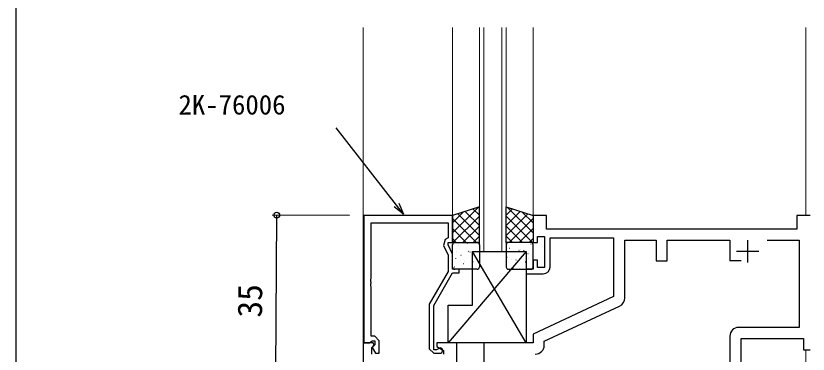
# Model space of a CAD drawing. Units: millimetres, scale not verified. Extents: x -437 to 438, y -681 to 678.
# Drawn here: x -436.7 to -259.6, y 395.8 to 471.5 of the extents above; entities that cross this region are included whole.
import ezdxf
from ezdxf.enums import TextEntityAlignment as Align

# ---------------------------------------------------------------- set-up
doc = ezdxf.new("R2010")
doc.units = ezdxf.units.MM
doc.header["$LTSCALE"] = 4
for name, color, linetype in [('0-2_YKK_11', 7, 'Continuous'), ('0-4_YKK_13', 4, 'Continuous'), ('0-6_YKK_D', 6, 'Continuous'), ('0-7_YKK_ZWAK', 7, 'Continuous')]:
    doc.layers.add(name, color=color, linetype=linetype)
doc.layers.add('0-3_YKK_12', color=2, linetype='Continuous', lineweight=18)
doc.styles.add('ＭＳ ゴシック', font='')
doc.styles.get('ＭＳ ゴシック').set_extended_font_data('MS Gothic')

msp = doc.modelspace()

# ---------------------------------------------------------------- linework, layer by layer
at = {"layer": '0-2_YKK_11'}
for p, q in [((-340.704, 421.437), (-341.11, 420.148)), ((-273.077, 416.3), (-273.077, 421.3)), ((-270.577, 418.8), (-275.577, 418.8)), ((-274.527, 416.7), (-277.077, 416.7)), ((-355.477, 398.799), (-356.477, 399.799)), ((-277.077, 399.8), (-277.077, 381.8)), ((-344.277, 396.999), (-343.277, 395.999)), ((-343.277, 395.999), (-341.877, 395.999))]:
    msp.add_line(p, q, dxfattribs=at)
for points in [[(-358.877, 426.799), (-358.877, 398.299), (-357.547, 398.299), (-357.247, 398.599), (-357.047, 398.799), (-356.477, 398.799), (-356.477, 397.873), (-357.051, 397.299), (-356.3, 395.999), (-355.477, 395.999), (-355.477, 398.799)], [(-342.376, 396.932), (-342.625, 396.799), (-343.277, 396.799), (-343.277, 406.724), (-339.077, 413.999), (-337.577, 413.999), (-337.577, 414.799), (-339.077, 414.799), (-339.077, 418.154), (-340.077, 420.299), (-340.077, 420.799), (-339.077, 420.799), (-339.077, 426.799), (-358.877, 426.799)], [(-356.477, 399.799), (-357.247, 399.799), (-357.247, 410.841), (-357.367, 411.024), (-357.367, 411.574), (-357.247, 411.757), (-357.247, 411.841), (-357.367, 412.024), (-357.367, 412.574), (-357.247, 412.757), (-357.247, 425.169), (-340.077, 425.169), (-340.077, 421.799), (-340.704, 421.437)], [(-259.077, 426.8), (-262.077, 426.8), (-262.077, 423.8), (-318.077, 423.8), (-318.077, 426.8), (-321.077, 426.8), (-321.077, 420.8), (-320.077, 420.8), (-320.077, 422.1), (-318.477, 422.1), (-318.477, 415.2), (-320.077, 415.2), (-320.077, 416.8), (-321.077, 416.8), (-321.077, 414.8), (-322.577, 414.8), (-322.577, 413.8), (-318.777, 413.8)], [(-317.277, 415.3), (-317.277, 421.8), (-303.077, 421.8), (-303.077, 408.694), (-321.077, 400.3), (-321.077, 398.3), (-332.077, 398.3), (-332.077, 389.8)], [(-341.11, 420.148), (-340.077, 417.933), (-340.077, 414.267), (-344.277, 406.992), (-344.277, 396.999)], [(-300.577, 408.375), (-300.577, 421.3), (-293.577, 421.3), (-293.577, 416.7), (-291.077, 416.7), (-291.077, 421.3), (-277.077, 421.3), (-277.077, 416.7)], [(-268.728, 421.3), (-261.577, 421.3), (-261.577, 401.8), (-275.077, 401.8)], [(-318.577, 397.8), (-318.577, 398.707), (-301.732, 406.562)], [(-263.985, 385.429), (-263.807, 385.155), (-263.807, 382.3), (-274.577, 382.3), (-274.577, 399.3), (-260.577, 399.3), (-260.577, 396.8), (-259.077, 396.8)], [(-357.147, 395.8), (-357.147, 397.206), (-356.567, 397.786), (-356.777, 398.3), (-359.077, 398.3), (-359.077, 391.8)], [(-338.077, 389.8), (-338.077, 398.3), (-342.577, 398.3), (-342.577, 397.5), (-341.077, 396.634), (-341.077, 395.8)]]:
    msp.add_lwpolyline(points, dxfattribs=at)
for centre, radius, start, end in [((-318.777, 415.3), 1.5, 270.00001, 359.99999), ((-302.577, 408.375), 2, 295, 0), ((-275.077, 399.8), 2, 90.00001, 179.99999), ((-341.877, 396.599), 0.6, 270.00003, 146.25104), ((-320.577, 397.8), 2, 270.00001, 359.99999)]:
    msp.add_arc(centre, radius, start, end, dxfattribs=at)
at = {"layer": '0-3_YKK_12'}
for p, q in [((-359.077, 468.855), (-359.077, 138.301)), ((-339.077, 468.855), (-339.077, 426.799)), ((-333.077, 418.8), (-333.077, 468.855)), ((-332.077, 468.855), (-332.077, 418.8)), ((-328.077, 418.8), (-328.077, 468.855)), ((-327.077, 468.855), (-327.077, 418.8)), ((-321.077, 468.855), (-321.077, 426.8)), ((-260.077, 426.8), (-260.077, 468.855)), ((-327.077, 418.8), (-333.077, 418.8)), ((-260.077, 392.797), (-260.077, 396.8))]:
    msp.add_line(p, q, dxfattribs=at)
at = {"layer": '0-4_YKK_13'}
for p, q in [((-333.077, 428.8), (-339.077, 426.8)), ((-333.297, 428.727), (-339.077, 422.947)), ((-333.077, 420.8), (-333.077, 428.8)), ((-327.081, 420.8), (-327.081, 428.8)), ((-327.081, 428.8), (-321.077, 426.8)), ((-326.855, 428.725), (-321.077, 422.947)), ((-336.665, 427.604), (-339.077, 425.192)), ((-337.892, 427.195), (-333.077, 422.38)), ((-336.209, 427.756), (-333.077, 424.625)), ((-334.525, 428.318), (-333.077, 426.87)), ((-325.63, 428.317), (-327.081, 426.866)), ((-323.946, 427.756), (-327.081, 424.621)), ((-322.262, 427.195), (-327.081, 422.376)), ((-323.488, 427.603), (-321.077, 425.192)), ((-339.077, 426.8), (-339.077, 420.8)), ((-339.077, 426.134), (-333.743, 420.8)), ((-333.077, 426.702), (-338.979, 420.8)), ((-327.081, 426.706), (-321.175, 420.8)), ((-321.077, 426.134), (-326.411, 420.8)), ((-321.077, 426.8), (-321.077, 420.8)), ((-339.077, 423.889), (-335.988, 420.8)), ((-333.077, 424.457), (-336.734, 420.8)), ((-327.081, 424.46), (-323.42, 420.8)), ((-321.077, 423.889), (-324.166, 420.8)), ((-339.077, 421.644), (-338.233, 420.8)), ((-333.077, 422.212), (-334.489, 420.8)), ((-327.081, 422.215), (-325.665, 420.8)), ((-321.077, 421.644), (-321.921, 420.8)), ((-339.077, 420.8), (-333.077, 420.8)), ((-339.077, 415.3), (-339.077, 420.3)), ((-338.577, 420.8), (-333.577, 420.8)), ((-337.839, 420.179), (-337.795, 420.155)), ((-336.447, 420.705), (-336.44, 420.698)), ((-335.763, 420.612), (-335.719, 420.588)), ((-333.077, 420.3), (-333.077, 415.3)), ((-321.077, 420.8), (-327.081, 420.8)), ((-327.081, 420.3), (-327.081, 415.3)), ((-321.577, 420.8), (-326.581, 420.8)), ((-321.542, 420.47), (-321.586, 420.446)), ((-321.077, 415.3), (-321.077, 420.3)), ((-322.577, 418.799), (-340.077, 398.3)), ((-338.266, 418.723), (-338.259, 418.715)), ((-335.548, 418.833), (-335.501, 418.745)), ((-335.171, 418.722), (-335.127, 418.698)), ((-322.577, 398.3), (-334.577, 418.799)), ((-334.505, 418.538), (-334.498, 418.53)), ((-333.095, 419.154), (-333.077, 419.145)), ((-326.286, 419.445), (-326.33, 419.421)), ((-324.21, 419.013), (-324.254, 418.989)), ((-323.89, 419.168), (-323.897, 419.161)), ((-323.144, 418.962), (-323.191, 418.874)), ((-322.185, 418.279), (-322.229, 418.255)), ((-338.437, 417.308), (-338.391, 417.22)), ((-337.196, 417.988), (-337.152, 417.964)), ((-336.291, 416.518), (-336.284, 416.51)), ((-334.528, 416.53), (-334.484, 416.506)), ((-326.878, 417.555), (-326.922, 417.531)), ((-325.832, 417.001), (-325.838, 416.993)), ((-324.853, 416.821), (-324.897, 416.797)), ((-322.776, 416.389), (-322.82, 416.365)), ((-322.071, 417.186), (-322.078, 417.178)), ((-338.629, 415.364), (-338.586, 415.34)), ((-333.577, 414.8), (-338.577, 414.8)), ((-336.605, 416.098), (-336.561, 416.074)), ((-326.581, 414.8), (-321.577, 414.8)), ((-325.444, 414.931), (-325.488, 414.908)), ((-324.046, 414.981), (-324.052, 414.973))]:
    msp.add_line(p, q, dxfattribs=at)
msp.add_lwpolyline([(-334.577, 418.799), (-322.577, 418.799), (-322.577, 398.3), (-340.077, 398.3), (-340.077, 406.8), (-334.577, 406.8)], close=True, dxfattribs=at)
for centre, start, end in [((-338.577, 420.3), 90, 180), ((-333.577, 420.3), 0, 90), ((-326.581, 420.3), 90, 180), ((-321.577, 420.3), 0, 90), ((-338.577, 415.3), 180, 270), ((-333.577, 415.3), 270, 0), ((-326.581, 415.3), 180, 270), ((-321.577, 415.3), 270, 0)]:
    msp.add_arc(centre, 0.5, start, end, dxfattribs=at)
at = {"layer": '0-6_YKK_D'}
for p, q in [((-362.077, 426.817), (-379.377, 426.916)), ((-378.577, 391.912), (-378.377, 426.91))]:
    msp.add_line(p, q, dxfattribs=at)
for points in [[(-350.041, 427.15), (-351.61, 429.16), (-365.087, 446.415)], [(-351.072, 429.581), (-350.041, 427.15), (-352.149, 428.739)]]:
    msp.add_lwpolyline(points, dxfattribs=at)
msp.add_circle((-378.377, 426.91), 0.637, dxfattribs=at)
at = {"layer": '0-7_YKK_ZWAK'}
msp.add_line((-436.7, 644), (-436.7, -681), dxfattribs=at)

# ---------------------------------------------------------------- texts
at = {"layer": '0-6_YKK_D', "style": 'ＭＳ ゴシック'}
msp.add_text('2K-76006', height=4.399, dxfattribs=at).set_placement((-400.343, 448.097), align=Align.BOTTOM_LEFT)
msp.add_text('35', height=5.499, rotation=89.673, dxfattribs=at).set_placement((-380.008, 403.965), align=Align.BOTTOM_LEFT)

doc.saveas('drawing.dxf')
